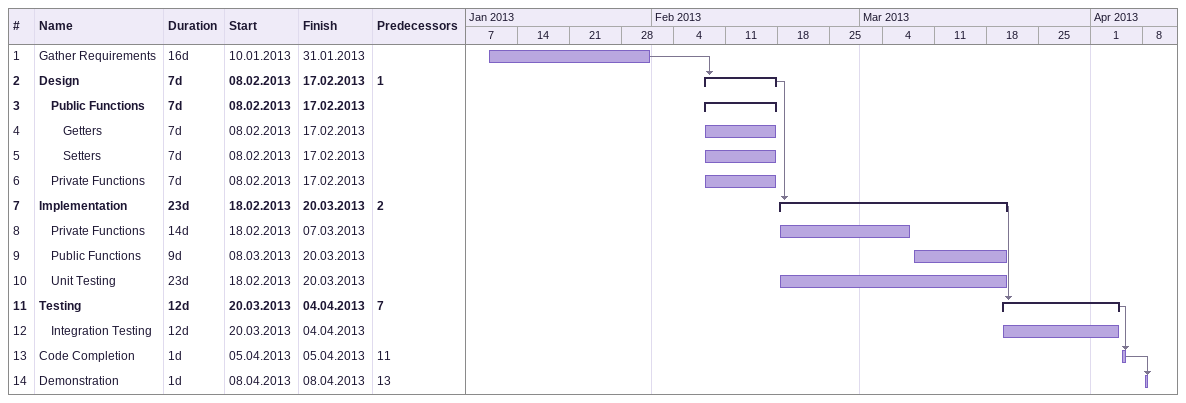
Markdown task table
| ID | Level | Task | Duration | Start | Finish | Predecessors |
|---|---|---|---|---|---|---|
| 1 | 1 | Gather Requirements | 16d | 2013-01-10 | 2013-01-31 |  |
| 2 | 1 | **Design** | 7d | 2013-02-08 | 2013-02-17 | 1 |
| 3 | 2 | **Public Functions** | 7d | 2013-02-08 | 2013-02-17 |  |
| 4 | 3 | Getters | 7d | 2013-02-08 | 2013-02-17 |  |
| 5 | 3 | Setters | 7d | 2013-02-08 | 2013-02-17 |  |
| 6 | 2 | Private Functions | 7d | 2013-02-08 | 2013-02-17 |  |
| 7 | 1 | **Implementation** | 23d | 2013-02-18 | 2013-03-20 | 2 |
| 8 | 2 | Private Functions | 14d | 2013-02-18 | 2013-03-07 |  |
| 9 | 2 | Public Functions | 9d | 2013-03-08 | 2013-03-20 |  |
| 10 | 2 | Unit Testing | 23d | 2013-02-18 | 2013-03-20 |  |
| 11 | 1 | **Testing** | 12d | 2013-03-20 | 2013-04-04 | 7 |
| 12 | 2 | Integration Testing | 12d | 2013-03-20 | 2013-04-04 |  |
| 13 | 1 | Code Completion | 1d | 2013-04-05 | 2013-04-05 | 11 |
| 14 | 1 | Demonstration | 1d | 2013-04-08 | 2013-04-08 | 13 |
